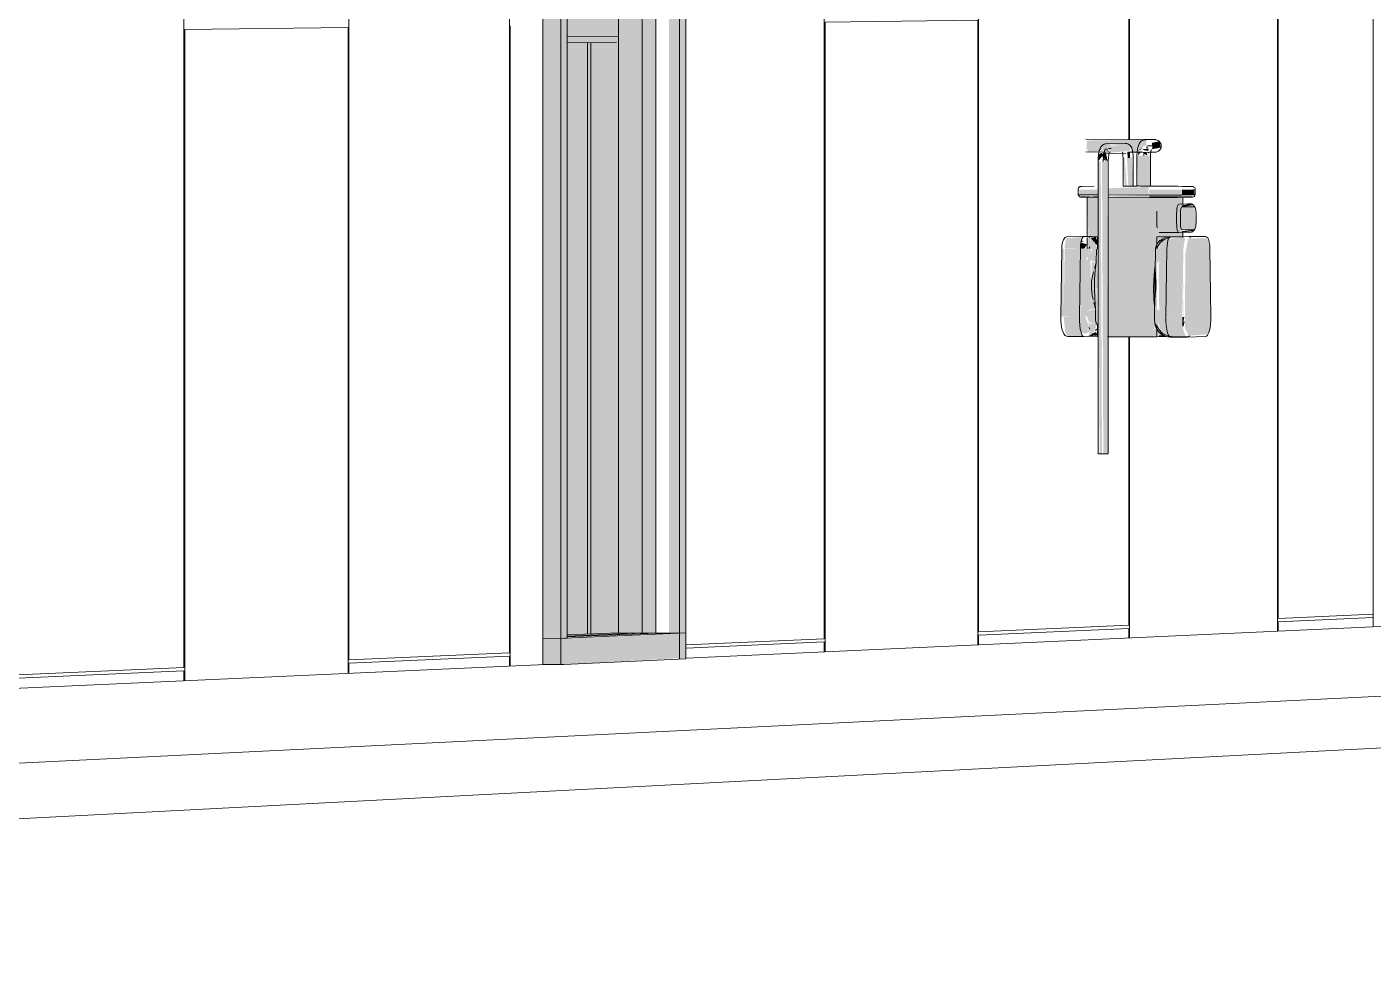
# Model space of a CAD drawing. Header units: inches. Extents: x -2804 to 58974, y -36095 to 66.
# Drawn here: x 58960.1677 to 58960.19397, y 65.97738 to 65.99564 of the extents above; entities that cross this region are included whole.
import ezdxf

# ---------------------------------------------------------------- set-up
doc = ezdxf.new("R2010")
doc.units = ezdxf.units.IN
doc.header["$MEASUREMENT"] = 0
for name, color, linetype, lineweight in [('A-GLAZ-CURT', 52, 'Continuous', 9), ('A-GLAZ-CWMG', 51, 'Continuous', 9), ('A-WALL-PATT', 111, 'Continuous', 13), ('Conc', 7, 'Continuous', 9), ('L-SITE-WALL', 31, 'Continuous', 13), ('P-SANR-FIXT', 6, 'Continuous', 9), ('S-BEAM', 12, 'Continuous', 9)]:
    doc.layers.add(name, color=color, linetype=linetype, lineweight=lineweight)

# ---------------------------------------------------------------- blocks, each defined once
blk = doc.blocks.new('FP_56-Looking North East Copy 1')
at = {"layer": 'A-WALL-PATT', "lineweight": 9}
for p, q in [((31214.25940332055, 66.00790319597216), (31214.25940332055, 66.01956981859777)), ((31214.25941897153, 65.99579768693829), (31214.25941897153, 66.01956898022756)), ((31214.26239931935, 65.99583197011746), (31214.26239931935, 66.01940933318424)), ((31214.26241471472, 66.00783805151278), (31214.26241471472, 66.0194085085078)), ((31214.26534657954, 66.0077746274845), (31214.26534657954, 66.0192514585331)), ((31214.26536172547, 65.9958660469116), (31214.26536172547, 66.01925064721756)), ((31214.26824628082, 65.99589922818201), (31214.26824628082, 66.01909613145098)), ((31214.2682611833, 66.00771157685884), (31214.2682611833, 66.01909533317423)), ((31214.25940332055, 66.00790319597216), (31214.25670545661, 66.00796155793957)), ((31214.25940332055, 66.0078404721946), (31214.25670545661, 66.00789837097177)), ((31214.25940332055, 65.9836918178352), (31214.25940332055, 66.0078404721946)), ((31214.26534657954, 66.0077746274845), (31214.26241471472, 66.00783805151278)), ((31214.26241471472, 65.98382624291024), (31214.26241471472, 66.00777584475473)), ((31214.26534657954, 66.00771292409175), (31214.26241471472, 66.00777584475473)), ((31214.26534657954, 65.99343815928202), (31214.26534657954, 66.00771292409175)), ((31214.27011301757, 66.00767151676263), (31214.2682611833, 66.00771157685884)), ((31214.2682611833, 65.98408722235483), (31214.2682611833, 66.00765037386788)), ((31214.27011301757, 66.00761063170896), (31214.2682611833, 66.00765037386788)), ((31214.26239931935, 65.99583197011746), (31214.25941897153, 65.99579768693829)), ((31214.25941897153, 65.99573496584783), (31214.26239931935, 65.99576976071624)), ((31214.25941897153, 65.98362979538653), (31214.25941897153, 65.99573496584783)), ((31214.26239931935, 65.98376334627854), (31214.26239931935, 65.99576976071624)), ((31214.26824628082, 65.99589922818201), (31214.26536172547, 65.9958660469116)), ((31214.26536172547, 65.99580434611926), (31214.26824628082, 65.9958380226325)), ((31214.26536172547, 65.99343811340638), (31214.26536172547, 65.99580434611926)), ((31214.26824628082, 65.98402535157467), (31214.26824628082, 65.9958380226325)), ((31214.26534657954, 65.9930846681383), (31214.26534657954, 65.99318956729243)), ((31214.26536172547, 65.99308463718546), (31214.26536172547, 65.99319860769968)), ((31214.26534657954, 65.983957117889), (31214.26534657954, 65.98958606230927)), ((31214.26536172547, 65.983896093193), (31214.26536172547, 65.98958600317384)), ((31214.2682611833, 65.98408722235483), (31214.27011301757, 65.98416988604546)), ((31214.26241471472, 65.98382624291024), (31214.26534657954, 65.983957117889)), ((31214.26534657954, 65.98389541449627), (31214.26241471472, 65.9837640361522)), ((31214.26534657954, 65.98371030431808), (31214.26534657954, 65.98389541449627)), ((31214.26536172547, 65.98371099081592), (31214.26536172547, 65.983896093193)), ((31214.26824628082, 65.98384173492613), (31214.26824628082, 65.98402535157467)), ((31214.2682611833, 65.98402601936387), (31214.27011301757, 65.98410900099178)), ((31214.2682611833, 65.98384241039103), (31214.2682611833, 65.98402601936387)), ((31214.25670545662, 65.98357138837878), (31214.25940332055, 65.9836918178352)), ((31214.25670545662, 65.983508201411), (31214.25940332055, 65.98362909405762)), ((31214.25940332055, 65.98344092272497), (31214.25940332055, 65.98362909405762)), ((31214.25941897153, 65.98344163211513), (31214.25941897153, 65.98362979538653)), ((31214.26239931935, 65.98357671807487), (31214.26239931935, 65.98376334627854)), ((31214.26241471472, 65.9835774158781), (31214.26241471472, 65.9837640361522))]:
    blk.add_line(p, q, dxfattribs=at)
blk = doc.blocks.new('FP_57-Looking North East Copy 1')
at = {"layer": 'A-WALL-PATT', "lineweight": 9}
for p, q in [((31214.25478123228, 66.0086869862895), (31214.25478123228, 66.01932277758824)), ((31214.25484717772, 66.00868542738904), (31214.25484717772, 66.01932336060437)), ((31214.25478123228, 65.99633392341812), (31214.25478123228, 66.00758375571735)), ((31214.25484717772, 65.99633458130428), (31214.25484717772, 66.00758398453804)), ((31214.25478123228, 65.9837826523149), (31214.25478123228, 65.9953330851474)), ((31214.25484717772, 65.98378556255665), (31214.25484717772, 65.99533392263639))]:
    blk.add_line(p, q, dxfattribs=at)
blk = doc.blocks.new('FP_67-Looking North East Copy 1')
at = {"layer": 'A-WALL-PATT', "lineweight": 9}
for p, q in [((31214.24690693217, 65.98313399383412), (31214.24690693217, 66.00810865681055)), ((31214.25012695221, 65.98327773172188), (31214.25012695221, 66.00803955205677)), ((31214.25326018975, 65.98341759574015), (31214.25326018975, 66.00797230974032)), ((31214.24692367213, 65.99558908613035), (31214.2501104949, 65.99562629154583)), ((31214.24692367213, 65.98306987470612), (31214.24692367213, 65.99558908613035)), ((31214.2501104949, 65.98321267784502), (31214.2501104949, 65.99562629154583)), ((31214.25327637149, 65.98335454237464), (31214.25327637149, 65.99566325241949)), ((31214.25012695221, 65.98327773172188), (31214.25326018975, 65.98341759574015)), ((31214.25012695221, 65.98321341530543), (31214.25326018975, 65.98335381726223)), ((31214.25326018975, 65.98316248182847), (31214.25326018975, 65.98335381726223)), ((31214.25327637149, 65.98316321527551), (31214.25327637149, 65.98335454237464)), ((31214.24366513764, 65.98298928395997), (31214.24690693217, 65.98313399383412)), ((31214.2501104949, 65.98301972011913), (31214.2501104949, 65.98321267784502)), ((31214.25012695221, 65.98302046605609), (31214.25012695221, 65.98321341530543)), ((31214.24690693217, 65.98306912457961), (31214.24366513764, 65.98292385812903)), ((31214.24690693217, 65.98287451681618), (31214.24690693217, 65.98306912457961)), ((31214.24692367213, 65.98287527556484), (31214.24692367213, 65.98306987470612))]:
    blk.add_line(p, q, dxfattribs=at)

msp = doc.modelspace()

# ---------------------------------------------------------------- hatches: boundary and pattern name
at = {"layer": 'A-GLAZ-CURT', "transparency": 33554458}
h = msp.add_hatch(color=256, dxfattribs=at)
h.paths.add_polyline_path([(58960.17824616568, 65.9837283187888), (58960.17997135516, 65.9838106318214), (58960.17917140981, 65.9838062697835), (58960.17824891827, 65.9837658323731)], flags=0)
h.paths.add_polyline_path([(58960.17924452181, 65.9954607263171), (58960.17935452632, 65.99546208738694), (58960.17935452632, 65.99629973429505), (58960.17924452181, 65.9962986244632)], flags=0)
h.paths.add_polyline_path([(58960.17937211756, 66.0075866869651), (58960.17878991712, 66.00761615201681), (58960.17917140976, 66.00759081103897)], flags=0)
for points in [[(58960.1782531987, 65.98376568402503), (58960.1799714153, 65.98381507698389), (58960.1799714153, 66.00758876730454), (58960.1782531987, 66.00758669777919), (58960.1782531987, 65.99634898503132), (58960.17934843658, 65.99632344819922), (58960.17935506698, 65.99629973003418), (58960.17935506698, 65.99546208216154), (58960.17920314355, 65.99534026616952), (58960.1782531987, 65.99532820213166), (58960.1782531987, 65.98380622438302)], [(58960.17824961751, 65.99532823784816), (58960.17920314355, 65.99534026616952), (58960.17935506698, 65.99546208216157), (58960.17924464653, 65.99546072511072), (58960.17924464653, 65.99629862347948), (58960.17934201613, 65.99632961014517), (58960.17930557804, 65.99634722674931), (58960.1782490921, 65.99631865193153), (58960.17824904307, 65.99544848929207)]]:
    msp.add_hatch(color=256, dxfattribs=at).paths.add_polyline_path(points, flags=0)
at = {"layer": 'A-GLAZ-CWMG', "lineweight": 5}
for points in [[(58960.17811554606, 65.98369868615251), (58960.17811554606, 66.00789594889484), (58960.17776685765, 66.0078946888912), (58960.17777916272, 65.98370119565168), (58960.17805415801, 65.98369914412207)], [(58960.17811554606, 65.98369868615254), (58960.17824440735, 65.98372837986797), (58960.17824440735, 66.00789320251052), (58960.17811554606, 66.00789161953466), (58960.17811554606, 65.98370784522376)], [(58960.1804333491, 65.98329444149374), (58960.18056060336, 65.98331868719391), (58960.18056060336, 66.00784383807371), (58960.1804333491, 66.00784227490216), (58960.1804333491, 65.9833020451057)], [(58960.1804333491, 65.98380722482595), (58960.1804333491, 66.00759036336281), (58960.18022919938, 66.00758667165175), (58960.18022919938, 65.98380873608751)], [(58960.17811554606, 65.98318927009481), (58960.17817998794, 65.98319219417377), (58960.17817998794, 65.98370152162303), (58960.17811554606, 65.98369868615254), (58960.17811554606, 65.98323535783994)], [(58960.17817998791, 65.9831921941737), (58960.18043334913, 65.98331291936033), (58960.18043334913, 65.98380067053944), (58960.17817998791, 65.98369867891186), (58960.17817998791, 65.98323535039349)]]:
    msp.add_hatch(color=256, dxfattribs=at).paths.add_polyline_path(points, flags=0)
at = {"layer": 'A-GLAZ-CWMG'}
msp.add_hatch(color=256, dxfattribs=at).paths.add_polyline_path([(58960.17811554606, 65.98318927009478), (58960.17811554606, 65.98369868615251), (58960.17776685765, 65.98369867950989), (58960.17776685765, 65.9831919526832)], flags=0)
at = {"layer": 'P-SANR-FIXT', "lineweight": 5}
h = msp.add_hatch(color=256, dxfattribs=at)
h.paths.add_polyline_path([(58960.18955157479, 65.99319404522879), (58960.18954859447, 65.9932247710532), (58960.18955146072, 65.99319410103882)], flags=0)
h.paths.add_polyline_path([(58960.18946874046, 65.9931943018913), (58960.18944332699, 65.99322980265057), (58960.18943471229, 65.99325751406253), (58960.18948124447, 65.9932800860249), (58960.18948123935, 65.99330981668585), (58960.18954771235, 65.99332298939073), (58960.18954363698, 65.99344155819426), (58960.18838880115, 65.99342041819588), (58960.18837780013, 65.99328099776237), (58960.18840694107, 65.99319759188037), (58960.18885444687, 65.99322352885419), (58960.18885587127, 65.99329880571646), (58960.18883577024, 65.99334395565654), (58960.18922535724, 65.99332298696106), (58960.18925969815, 65.99322980123635), (58960.18923062962, 65.9932056767246), (58960.18926106799, 65.99319494536516), (58960.18946816873, 65.99319430366286)], flags=0)
h.paths.add_polyline_path([(58960.18881584067, 65.99320319071565), (58960.18875889773, 65.99327505122665), (58960.18881103591, 65.99324199632665), (58960.1888156366, 65.99320482656417)], flags=0)
h.paths.add_polyline_path([(58960.18862519039, 65.99320410535202), (58960.18868436036, 65.99327979493022), (58960.18868323155, 65.99325085131218), (58960.18862867315, 65.9932069128101)], flags=0)
for points in [[(58960.18881192906, 65.99318242765801), (58960.18922258639, 65.9932163654418), (58960.18923911288, 65.99328696038735), (58960.18920232139, 65.99334361232947), (58960.18917514523, 65.9933503496501), (58960.18884194479, 65.99331655364858), (58960.1888596787, 65.99325538922302), (58960.18882782167, 65.99319401126982)], [(58960.18965163319, 65.99325129666198), (58960.18982490627, 65.99328513631649), (58960.18980633151, 65.99338489089824), (58960.18979116835, 65.99340377857476), (58960.18965163319, 65.99337512608103), (58960.18966460636, 65.99328112227853), (58960.18965339763, 65.99325535316645)], [(58960.18916679661, 65.99252702655767), (58960.18912112089, 65.99308502057121), (58960.18909380189, 65.99308480708953), (58960.18912112089, 65.99252725595554), (58960.18914234763, 65.99252712856622)], [(58960.18925388157, 65.99252695688386), (58960.18928702611, 65.99253080577192), (58960.18926261958, 65.99308471977723), (58960.18916679661, 65.99308480829556), (58960.18919280147, 65.99252695688388), (58960.18924240349, 65.99252695694814)], [(58960.18919271115, 65.9931896431209), (58960.18925558508, 65.99324595540347), (58960.18922843655, 65.9932235623561), (58960.18919868801, 65.99319399316535)], [(58960.18946324358, 65.99253319005095), (58960.18946324358, 65.99312636575446), (58960.18936598762, 65.99312636415917), (58960.18938031536, 65.99253368720082), (58960.18943066657, 65.99253332583744)], [(58960.18953224978, 65.99253305392479), (58960.18962348895, 65.99253338018535), (58960.18961120413, 65.99312640414553), (58960.18946324358, 65.9931262801648), (58960.18946324358, 65.99253319005095), (58960.18949789192, 65.99253309730538)], [(58960.18867925756, 65.98730386564051), (58960.1886547821, 65.99301346403962), (58960.18860197091, 65.99301336697476), (58960.18863353488, 65.98730425590236), (58960.1886547821, 65.98730403918204)], [(58960.18873111426, 65.98730369166655), (58960.18880231542, 65.98730433678688), (58960.18877520722, 65.99301327898617), (58960.18867925757, 65.99301330315035), (58960.18870529317, 65.98730374710837)], [(58960.1886034702, 65.99235978320488), (58960.18859257222, 65.99246343512189), (58960.18823580224, 65.99246452930281), (58960.18823580224, 65.99236255108667), (58960.18859257222, 65.99235982970683)], [(58960.18959969842, 65.99245995300596), (58960.18958942739, 65.9925159611654), (58960.18880377349, 65.99248882810919), (58960.18880376723, 65.9924626851651), (58960.18959598677, 65.99245996574672)], [(58960.18959969842, 65.99235629972213), (58960.18957332666, 65.99246004353114), (58960.18880376727, 65.99246268516504), (58960.18880376727, 65.99235906942118), (58960.18959598678, 65.99235631263795)], [(58960.18959602207, 65.99231287108113), (58960.18960094635, 65.99234154708664), (58960.18958728507, 65.99235634291841), (58960.18880378337, 65.99232862752201), (58960.18880380309, 65.9923153287697), (58960.18957121528, 65.99231290319943)], [(58960.18987610393, 65.99235574156968), (58960.1902414424, 65.9923570792201), (58960.19023085569, 65.99246059264632), (58960.18959969842, 65.99245957695605), (58960.18960017854, 65.9923562984065), (58960.18981821499, 65.99235581639215)], [(58960.1902414424, 65.9923570792201), (58960.19048407685, 65.99236225408191), (58960.19048304133, 65.99246580483519), (58960.1902414424, 65.99246072195626)], [(58960.19024040549, 65.99212388401334), (58960.19045589824, 65.99216032196225), (58960.19042336872, 65.99218631044025), (58960.19023599375, 65.99215550826003), (58960.19024023601, 65.99212407824763)], [(58960.19024040549, 65.99167973982841), (58960.19048304133, 65.99168537331889), (58960.19051458883, 65.99181508175245), (58960.19048304133, 65.9921292167822), (58960.19024040549, 65.99212388401334)], [(58960.18825837832, 65.99131008174822), (58960.18829339858, 65.99151810062466), (58960.18826790384, 65.99153568531828), (58960.18798322407, 65.99151354304148), (58960.18795451825, 65.99137115209882), (58960.18795170114, 65.99131129574033), (58960.18823775552, 65.99131016338436)], [(58960.18856312017, 65.99138671815648), (58960.18859302114, 65.99139431708589), (58960.1885638903, 65.99154351514771), (58960.18845417126, 65.99151962054087), (58960.18853717212, 65.99142878321392), (58960.18855843146, 65.99139431910184)], [(58960.19026744276, 65.99130212879797), (58960.19029955388, 65.99150583330314), (58960.1902848109, 65.99152790863329), (58960.18997807858, 65.99150583026444), (58960.18994950304, 65.99136325496535), (58960.18996519251, 65.99130332526597), (58960.19026317653, 65.99130214568606)], [(58960.19023940935, 65.99162441964678), (58960.19045589824, 65.99165446806161), (58960.19048304133, 65.99168537331889), (58960.1902391348, 65.99164881214871), (58960.19023934942, 65.99162974381083)], [(58960.19036833342, 65.98961096011718), (58960.19072989521, 65.98963589655068), (58960.19077418256, 65.98970335411381), (58960.1908037715, 65.9899877631525), (58960.19078322538, 65.99131193947727), (58960.19072989521, 65.99151544834818), (58960.19035864253, 65.99150664642076), (58960.19030363001, 65.99120012636794), (58960.19030087398, 65.9897479825643), (58960.19036329646, 65.98962119108155)], [(58960.18787821132, 65.9899839674699), (58960.18793098407, 65.98998558951514), (58960.18793106682, 65.99131117503617), (58960.18789884019, 65.99130038293016), (58960.18787822283, 65.98998470321959)], [(58960.18823767605, 65.9899841902137), (58960.18825837832, 65.99131008174822), (58960.18795153064, 65.99130038402613), (58960.18793098409, 65.98998558951516)], [(58960.19024683707, 65.9899750232899), (58960.19026744279, 65.99130212879791), (58960.18994670152, 65.9913033984632), (58960.18992608039, 65.98997648676254)], [(58960.19028169404, 65.9899736660633), (58960.19026315991, 65.99102629186288), (58960.19027691613, 65.98997407775205)], [(58960.18830782591, 65.98960092292064), (58960.18827002503, 65.98967726318989), (58960.18823881269, 65.98989773764147), (58960.18823767605, 65.9899841902137), (58960.18793100261, 65.9899841867351), (58960.18796390123, 65.98967725956794), (58960.18800118389, 65.98960237548498), (58960.18828788614, 65.98960101737548)], [(58960.1882878093, 65.98963005329774), (58960.18843201644, 65.98968156518053), (58960.18842805051, 65.98972376235861), (58960.18839296774, 65.98974994605047), (58960.18843505831, 65.98978975928496), (58960.18839413094, 65.98985775148789), (58960.18839028757, 65.9898885216762), (58960.1883532723, 65.98998110443178), (58960.18823769907, 65.98998243822452), (58960.18827002503, 65.98967726318989), (58960.18832881798, 65.98965611743247), (58960.18829009418, 65.98963150551401)], [(58960.19031665967, 65.98959140706776), (58960.19026744278, 65.98971794960056), (58960.19024796842, 65.98988849162166), (58960.19024316856, 65.98997504002784), (58960.18994448361, 65.98997145583388), (58960.18993238613, 65.98987714768784), (58960.18992815075, 65.98987700960137), (58960.18997705591, 65.98962055973094), (58960.19002277785, 65.98959279918712), (58960.19028482535, 65.98959155786713)], [(58960.19025479486, 65.98981506263053), (58960.19028621865, 65.98997320033752), (58960.1902554877, 65.98997491071336), (58960.19024835555, 65.98997489920878), (58960.19025031597, 65.98987698131403)], [(58960.18856314389, 65.98974767392981), (58960.18859298436, 65.98975544331135), (58960.18856314379, 65.98974775468898)]]:
    msp.add_hatch(color=256, dxfattribs=at).paths.add_polyline_path(points, flags=0)
h = msp.add_hatch(color=256, dxfattribs=at)
h.paths.add_polyline_path([(58960.18860197091, 65.99301399765825), (58960.18868619728, 65.9931188572353), (58960.18867930666, 65.99318238179441), (58960.18861701402, 65.99315515816319), (58960.18860622023, 65.99308181537552)], flags=0)
h.paths.add_polyline_path([(58960.18862130256, 65.99320416053503), (58960.18867940862, 65.99327989943006), (58960.18864281645, 65.99325538988808), (58960.18862249059, 65.99320698958499)], flags=0)
h = msp.add_hatch(color=256, dxfattribs=at)
h.paths.add_polyline_path([(58960.18868619728, 65.9931188572353), (58960.18879046782, 65.99301350252263), (58960.18875500784, 65.99318505373135), (58960.18869049894, 65.99318424591421)], flags=0)
h.paths.add_polyline_path([(58960.18877512506, 65.99301336865656), (58960.18868619728, 65.9931188572353), (58960.18870531103, 65.9930532216741), (58960.1887549723, 65.99302487277123)], flags=0)
h.paths.add_polyline_path([(58960.18881194999, 65.9932032459246), (58960.18877532329, 65.99327351239137), (58960.1887601065, 65.99324282078237), (58960.18880935531, 65.99320522659093)], flags=0)
h = msp.add_hatch(color=256, dxfattribs=at)
h.paths.add_polyline_path([(58960.18938031536, 65.99312682340994), (58960.18943068665, 65.99318870590704), (58960.18938911128, 65.99319227977759), (58960.18938034029, 65.99312700885054)], flags=0)
h.paths.add_polyline_path([(58960.18937256906, 65.99322066134907), (58960.18947220265, 65.99326284527217), (58960.18944264714, 65.99326284484793), (58960.18938777575, 65.99322981501497)], flags=0)
h = msp.add_hatch(color=256, dxfattribs=at)
h.paths.add_polyline_path([(58960.18959039561, 65.9932199889974), (58960.18958318243, 65.99326125390486), (58960.189471711, 65.99325535544197), (58960.18950134583, 65.99322998353803), (58960.18956905631, 65.99322238402388)], flags=0)
h.paths.add_polyline_path([(58960.1895552296, 65.99319176488775), (58960.18961121709, 65.99316119375777), (58960.1895671025, 65.99320129403854), (58960.18955547649, 65.99319196304099)], flags=0)
h.paths.add_polyline_path([(58960.18956388367, 65.99312630464931), (58960.18956173718, 65.99314301365729), (58960.18954191485, 65.99319830133022), (58960.1894680115, 65.99319899865263), (58960.18949790906, 65.99316671888863), (58960.18956349701, 65.99312654150725)], flags=0)
h.paths.add_polyline_path([(58960.18959715184, 65.99325869406448), (58960.18954681906, 65.99331253173571), (58960.1895453688, 65.99328136767159), (58960.18959130556, 65.9932612539022)], flags=0)
h = msp.add_hatch(color=256, dxfattribs=at)
h.paths.add_polyline_path([(58960.18911268061, 65.9895865065971), (58960.18911268061, 65.99231385010738), (58960.18880393531, 65.99231532664896), (58960.1888039329, 65.98958848637687), (58960.18891580193, 65.98958761982011)], flags=0)
h.paths.add_polyline_path([(58960.18841368641, 65.9895938968266), (58960.18852172729, 65.98968164646762), (58960.1885829899, 65.98983336724841), (58960.18856074918, 65.9898451084263), (58960.18839487376, 65.98985773574549), (58960.1884288547, 65.9898325496185), (58960.18841368642, 65.98976602056123), (58960.18841560153, 65.98972747216833), (58960.18844143902, 65.98969470095778), (58960.18841368641, 65.98960876035294)], flags=0)
h.paths.add_polyline_path([(58960.18860374532, 65.99007458198274), (58960.18859286376, 65.99231688967961), (58960.18839238228, 65.99231604144926), (58960.18841368641, 65.9915458989378), (58960.18859285318, 65.99154316539082), (58960.18859285318, 65.99007463110486)], flags=0)
h.paths.add_polyline_path([(58960.18847871661, 65.99011364417447), (58960.18855277957, 65.99015078460403), (58960.18853570484, 65.99071577088954), (58960.18852906085, 65.99105625975793), (58960.18852511312, 65.99104483347406), (58960.18852167398, 65.99105842321245), (58960.18847872904, 65.99104483178682), (58960.18847871688, 65.99013681914695)], flags=0)
h.paths.add_polyline_path([(58960.18852906085, 65.99053871072074), (58960.18852167398, 65.99053871047795), (58960.18852292959, 65.99053874778213)], flags=0)
h.paths.add_polyline_path([(58960.18847873159, 65.9912364846361), (58960.18852167398, 65.99125522696498), (58960.18854803055, 65.99126672673364), (58960.18858989119, 65.99130941535054), (58960.18852167396, 65.99145391795595), (58960.18844135883, 65.99152396785252), (58960.18839225594, 65.9915180907064), (58960.18841368642, 65.99130559600502), (58960.18847873245, 65.99130038111599)], flags=0)
h = msp.add_hatch(color=256, dxfattribs=at)
h.paths.add_polyline_path([(58960.18959620807, 65.98958522337517), (58960.18975123129, 65.98961095168677), (58960.18975123129, 65.98970414071673), (58960.1896709397, 65.98972633200735), (58960.18975123129, 65.98981744657573), (58960.18975123129, 65.99153881756973), (58960.19025710384, 65.99154307446797), (58960.19023538394, 65.9923152212726), (58960.18911268061, 65.99231385010738), (58960.18911268061, 65.9895865065971), (58960.18954659248, 65.9895852233493)], flags=0)
h.paths.add_polyline_path([(58960.18999016022, 65.9896019158497), (58960.18995875126, 65.98966931473147), (58960.18990404188, 65.98987726982425), (58960.18978755367, 65.98987699908047), (58960.1898123686, 65.98970382380419), (58960.18993373964, 65.9896188300916), (58960.18997641509, 65.98960603647531)], flags=0)
h.paths.add_polyline_path([(58960.18992794953, 65.99006216373719), (58960.18992662238, 65.9910955104082), (58960.18982372501, 65.99109543721524), (58960.18982269264, 65.9910556959003), (58960.18978242483, 65.99102212408299), (58960.18979706658, 65.99006918653926), (58960.18992673713, 65.99006859865983)], flags=0)
h.paths.add_polyline_path([(58960.18994563349, 65.9912034002429), (58960.18997896563, 65.99150663783492), (58960.18996103144, 65.99151602224815), (58960.18983282507, 65.99144575612088), (58960.18983175574, 65.99140459115587), (58960.18979475025, 65.99130173299501), (58960.18994260872, 65.99120537134176)], flags=0)
h = msp.add_hatch(color=256, dxfattribs=at)
h.paths.add_polyline_path([(58960.18975123129, 65.9895851804124), (58960.189927167, 65.98962143412801), (58960.18985334138, 65.98963315603777), (58960.18975123129, 65.98961095168677), (58960.18975123129, 65.98958671121856)], flags=0)
h.paths.add_polyline_path([(58960.18980214569, 65.99140911151557), (58960.18990451901, 65.99149235966948), (58960.18996167748, 65.99153922261664), (58960.18975123129, 65.99150663895732), (58960.18978089948, 65.9914091248923), (58960.1897883374, 65.99140912020941)], flags=0)
h = msp.add_hatch(color=256, dxfattribs=at)
h.paths.add_polyline_path([(58960.18837289292, 65.98998043371013), (58960.18838288698, 65.9900843227594), (58960.18847833457, 65.9901405730528), (58960.18845265228, 65.99107853444653), (58960.18837303792, 65.99110181361702), (58960.18841100662, 65.99120714523904), (58960.18847839748, 65.99123649075325), (58960.18845266321, 65.99130372553569), (58960.18825822696, 65.991300387045), (58960.18825830531, 65.98998371828563), (58960.18835487001, 65.98998104981368)], flags=0)
h.paths.add_polyline_path([(58960.18852149944, 65.99125525439787), (58960.18852821182, 65.99125817651401), (58960.18852149674, 65.99129960155216)], flags=0)
h = msp.add_hatch(color=256, dxfattribs=at)
h.paths.add_polyline_path([(58960.1883349422, 65.99130834983725), (58960.18838706449, 65.99139451385574), (58960.18826776442, 65.99142749807935), (58960.18826124012, 65.99131001701302), (58960.18831431708, 65.99130881638764)], flags=0)
h.paths.add_polyline_path([(58960.18826776442, 65.99142749807935), (58960.18831437513, 65.9914570248461), (58960.18827751146, 65.99147557179882), (58960.18826800781, 65.99142869859797)], flags=0)
h = msp.add_hatch(color=256, dxfattribs=at)
h.paths.add_polyline_path([(58960.18859261639, 65.99053845226359), (58960.18857340181, 65.9912777542627), (58960.18839024709, 65.99119217706824), (58960.18840459164, 65.99109542515697), (58960.18840786033, 65.9910916856572), (58960.18856795189, 65.99104483702082), (58960.18853124522, 65.99053871673517), (58960.18857808686, 65.99053851487683)], flags=0)
h.paths.add_polyline_path([(58960.18975111656, 65.99103243445528), (58960.18982254669, 65.9910556986201), (58960.18982362212, 65.99109593080551), (58960.1899437433, 65.99109544393076), (58960.18992651792, 65.99121579067254), (58960.18978616777, 65.99130739778424), (58960.1898341371, 65.99140909137337), (58960.18975155109, 65.99140913784736), (58960.18975115926, 65.99108833092545)], flags=0)
h = msp.add_hatch(color=256, dxfattribs=at)
h.paths.add_polyline_path([(58960.18986167398, 65.98963315543931), (58960.18976873576, 65.98981794328024), (58960.18978777612, 65.9898333798795), (58960.1897875305, 65.98987780851198), (58960.18996267217, 65.98987700149931), (58960.18990379071, 65.99006870677007), (58960.18979706646, 65.99007572411526), (58960.18978803352, 65.99012019714546), (58960.18975107081, 65.99012049277295), (58960.1897502113, 65.9898162071189), (58960.18967121728, 65.98970483446458), (58960.18975147858, 65.98970007874739), (58960.1897690946, 65.98963368624113), (58960.18985370129, 65.9896332011506)], flags=0)
h.paths.add_polyline_path([(58960.18859292085, 65.98983768011131), (58960.18857305527, 65.99053853655985), (58960.18853124522, 65.99053871673517), (58960.18853133536, 65.99012991978928), (58960.18835509529, 65.99007570785147), (58960.18842284038, 65.98987698370446), (58960.18858953091, 65.9898384634856)], flags=0)
h = msp.add_hatch(color=256, dxfattribs=at)
h.paths.add_polyline_path([(58960.18841368642, 65.98959389682659), (58960.1885935614, 65.98962202667568), (58960.18856333043, 65.9896827545484), (58960.18849644079, 65.9896550144643), (58960.18842383385, 65.98959931956665)], flags=0)
h.paths.add_polyline_path([(58960.18853704147, 65.98970609727328), (58960.18859308194, 65.98971926197116), (58960.18856312048, 65.98974766564793), (58960.18853929712, 65.98970969264109)], flags=0)

# ---------------------------------------------------------------- linework, layer by layer
at = {"layer": 'A-GLAZ-CURT'}
for p, q in [((58960.17970668993, 66.00759091314141), (58960.17970668993, 65.98380605196499)), ((58960.17997087378, 65.98380409549675), (58960.17997087378, 66.00759183023594)), ((58960.17824616565, 65.9837283187888), (58960.17997087378, 65.98380409549675)), ((58960.17970668993, 65.98380605196499), (58960.17824716807, 65.98374198013482)), ((58960.17970668993, 65.98380605196499), (58960.17997087378, 65.98380409549675))]:
    msp.add_line(p, q, dxfattribs=at)
at = {"layer": 'A-GLAZ-CWMG'}
for p, q in [((58960.1804333491, 66.00784655020743), (58960.1804333491, 65.98329444149381)), ((58960.18056060334, 65.98330021571424), (58960.18056060334, 66.00784383807364)), ((58960.17811554608, 66.00764124086604), (58960.17811554608, 65.9836986861526)), ((58960.17811554608, 66.0076258250969), (58960.17811554608, 65.9836986861526)), ((58960.17824440736, 65.98370435610732), (58960.17824440736, 66.00763858307477)), ((58960.17824440735, 65.98370435610725), (58960.17824440735, 66.00762317266756)), ((58960.1792445218, 66.00760689068053), (58960.1792445218, 65.98380947464726)), ((58960.1792445218, 66.0075893087591), (58960.1792445218, 65.98380947464734)), ((58960.1804333491, 66.00759343568463), (58960.1804333491, 65.98380067053948)), ((58960.18056060334, 65.9838062697835), (58960.18056060334, 66.007590811039)), ((58960.17811554608, 65.9836986861526), (58960.1777668577, 65.98370128745047)), ((58960.17811554608, 65.9836986861526), (58960.1777668577, 65.98370128745047)), ((58960.17811554608, 65.9836986861526), (58960.17776685768, 65.98370128745044)), ((58960.17824440735, 65.98370435610725), (58960.17811554608, 65.9836986861526)), ((58960.17824440736, 65.98370435610732), (58960.17811554608, 65.9836986861526)), ((58960.17817998792, 65.98370152162306), (58960.17811554608, 65.9836986861526)), ((58960.17811554608, 65.98318927009484), (58960.17811554608, 65.9836986861526)), ((58960.18056060334, 65.9838062697835), (58960.17817998792, 65.98370152162306)), ((58960.17924452181, 65.98380947464737), (58960.1782489183, 65.98376583237317)), ((58960.17997087379, 65.98380409549674), (58960.1792445218, 65.98380947464734)), ((58960.1804333491, 65.98380067053948), (58960.17997087379, 65.98380409549674)), ((58960.18056060334, 65.9838062697835), (58960.1804333491, 65.98380067053948)), ((58960.18056060334, 65.9838062697835), (58960.18056060334, 65.98330021571421)), ((58960.1777668577, 65.98319195268326), (58960.17811554608, 65.98318927009484)), ((58960.17811554608, 65.98318927009484), (58960.17817998792, 65.98319219417375)), ((58960.17817998792, 65.98319219417375), (58960.18056060334, 65.98330021571421)), ((58960.18056060334, 65.98330021571424), (58960.1804333491, 65.98329444149381))]:
    msp.add_line(p, q, dxfattribs=at)
at = {"layer": 'Conc'}
for p, q in [((58960.27090444502, 65.9855563823131), (58960.11367587128, 65.97737842963046)), ((58960.14375025635, 65.98009123797512), (58960.25045024694, 65.98533833296224))]:
    msp.add_line(p, q, dxfattribs=at)
at = {"layer": 'L-SITE-WALL'}
for p, q in [((58960.17776685769, 65.98319195268327), (58960.17776685769, 66.01970497085246)), ((58960.19396948174, 65.98392634583071), (58960.19396948174, 66.01899613674551))]:
    msp.add_line(p, q, dxfattribs=at)
at = {"layer": 'L-SITE-WALL', "color": 250}
for p, q in [((58960.21927626804, 65.98507104492772), (58960.18056173276, 65.98331601088374)), ((58960.17781666351, 65.98319156950858), (58960.1155648571, 65.98036952763823))]:
    msp.add_line(p, q, dxfattribs=at)
at = {"layer": 'P-SANR-FIXT'}
for p, q in [((58960.1883640645, 65.99344508364456), (58960.1895778641, 65.99344145944633)), ((58960.1887603213, 65.99335623776877), (58960.18914114869, 65.99336326910536)), ((58960.18953555401, 65.99343736407586), (58960.18969576156, 65.99344029222796)), ((58960.18883571817, 65.99319626333794), (58960.18836374069, 65.99319772576176)), ((58960.18914562648, 65.99317736563208), (58960.18876480307, 65.99317013732386)), ((58960.18880485496, 65.99326395924118), (58960.1888610902, 65.99326501208175)), ((58960.18908938051, 65.99252771836358), (58960.18908938051, 65.99308544846512)), ((58960.18946857429, 65.99319430243092), (58960.18919482858, 65.99319515063299)), ((58960.18928958061, 65.99308505020164), (58960.1892895806, 65.99252728797595)), ((58960.18936009902, 65.99253411065723), (58960.18936009902, 65.99312721322627)), ((58960.18970169246, 65.99319280351419), (58960.1895414871, 65.99318976487871)), ((58960.18966953419, 65.9933159812473), (58960.18956096006, 65.99331395935315)), ((58960.18962682993, 65.99312668556978), (58960.18962682995, 65.99253353746542)), ((58960.18860178142, 65.98730504225705), (58960.18860178144, 65.99301401602771)), ((58960.18880222501, 65.9930136134561), (58960.18880222501, 65.98730431070221)), ((58960.18962692257, 65.9925335586938), (58960.18962698856, 65.99253353513593)), ((58960.18821275493, 65.99236345443738), (58960.1882127549, 65.99246701069882)), ((58960.188227209, 65.9923640856328), (58960.1882130772, 65.99236344929214)), ((58960.18826874992, 65.99231914206611), (58960.18837131589, 65.99232132839649)), ((58960.18828558401, 65.9925250474804), (58960.18852932553, 65.99253010410834)), ((58960.18839150156, 65.99153427682677), (58960.18839150155, 65.99232047037722)), ((58960.18860439231, 65.99232326369327), (58960.18852834265, 65.99232284050814)), ((58960.18960942712, 65.99231166418005), (58960.18880010275, 65.99231449691835)), ((58960.18880013726, 65.99235908205297), (58960.18959969842, 65.99235629972215)), ((58960.18908952246, 65.99252771604667), (58960.18909215757, 65.9925278326432)), ((58960.18928839106, 65.99253013561254), (58960.18936616347, 65.9925298710958)), ((58960.18960779742, 65.99232328932017), (58960.19007585402, 65.99232165353841)), ((58960.18962362189, 65.99252899543737), (58960.19007142101, 65.99252747239858)), ((58960.19044248485, 65.99231759052574), (58960.1901998268, 65.99231238550117)), ((58960.19024144239, 65.99235707922007), (58960.19048407687, 65.99236225408198)), ((58960.19025940062, 65.9923163415808), (58960.19025940062, 65.99216892019422)), ((58960.19048407687, 65.99236225408198), (58960.19049802062, 65.99236288227995)), ((58960.19049769788, 65.99246645485115), (58960.19049769785, 65.99236289094839)), ((58960.19049802157, 65.99236288580548), (58960.19049773546, 65.99236298481782)), ((58960.18974810553, 65.99199542015734), (58960.18974965878, 65.99204358990201)), ((58960.19018069904, 65.99218101649846), (58960.19042336872, 65.99218631044026)), ((58960.19048304133, 65.99212921678225), (58960.19024040547, 65.99212388401337)), ((58960.1903566547, 65.99218655383164), (58960.19042344802, 65.99218631632297)), ((58960.19042336872, 65.99218631044026), (58960.1904236515, 65.99218631301494)), ((58960.18974810553, 65.99180943961613), (58960.18974810553, 65.99199542015734)), ((58960.19013516184, 65.99180799646486), (58960.19013516184, 65.99199400977525)), ((58960.19020880968, 65.99199410347997), (58960.19020880968, 65.99180809234673)), ((58960.19051458879, 65.99181508175243), (58960.19051458879, 65.99200093417939)), ((58960.1880100699, 65.99154485273226), (58960.18838335717, 65.99155360570212)), ((58960.18831925138, 65.99154368238516), (58960.18841368642, 65.9915458989378)), ((58960.1883860995, 65.99155362428701), (58960.18838366443, 65.99155360027886)), ((58960.18839150156, 65.99130642327566), (58960.18839150156, 65.99151809796729)), ((58960.18844143901, 65.9915295594781), (58960.18841368642, 65.99154589893782)), ((58960.18859285318, 65.99154316539087), (58960.18859285318, 65.99130086038461)), ((58960.1897512313, 65.99130655140648), (58960.1897512313, 65.99153881756979)), ((58960.19018019177, 65.99162304804862), (58960.1897931765, 65.99162452359464)), ((58960.18999972526, 65.99153711479913), (58960.19037128863, 65.99154588370511)), ((58960.19012929523, 65.99154005814015), (58960.19000733596, 65.99153717985838)), ((58960.19011700335, 65.99153988256533), (58960.19025417692, 65.99154311986476)), ((58960.19018069904, 65.99162304745803), (58960.19018039543, 65.9916230444969)), ((58960.19042336872, 65.99162871917984), (58960.19018069904, 65.99162304745803)), ((58960.19037889334, 65.9915459487423), (58960.19024033227, 65.9915426786528)), ((58960.19024040547, 65.99167973982846), (58960.19048304133, 65.99168537331896)), ((58960.19025940062, 65.9916471871231), (58960.19025940062, 65.99152799921971)), ((58960.19037906639, 65.99154595689112), (58960.19069948362, 65.99154472412798)), ((58960.1878750047, 65.98998297213784), (58960.18789572352, 65.99130858984167)), ((58960.18823767605, 65.98998419021368), (58960.18825837833, 65.99131008174827)), ((58960.18842444464, 65.99131030259912), (58960.18843877997, 65.9913473149609)), ((58960.18855413054, 65.99147453204255), (58960.18859304721, 65.99147438092537)), ((58960.18857185706, 65.99129516411493), (58960.1885679519, 65.99104483702077)), ((58960.18857192119, 65.99129652908516), (58960.18857185706, 65.99129516411493)), ((58960.18857321658, 65.99130038588441), (58960.18857287795, 65.99130020378449)), ((58960.18970172404, 65.98996590271038), (58960.18972235254, 65.99129245843908)), ((58960.1897974107, 65.99146970426318), (58960.18986745987, 65.99146943225523)), ((58960.18994670153, 65.99130339846324), (58960.1899260804, 65.98997648676257)), ((58960.19078396208, 65.9913124013368), (58960.19080450805, 65.98998823164052)), ((58960.18853103247, 65.99092820085318), (58960.1885679519, 65.99104483702077)), ((58960.18970532581, 65.99019752368076), (58960.18971746162, 65.99097793935606)), ((58960.18971946595, 65.99102212612688), (58960.18971846519, 65.99090833192807)), ((58960.18855378667, 65.99013682587645), (58960.18851925199, 65.99026531947806)), ((58960.18970875856, 65.99027383814418), (58960.18970591652, 65.99015080153914)), ((58960.18855350657, 65.9901188701148), (58960.18855117381, 65.9899693373466)), ((58960.19025940063, 65.98997491446612), (58960.19025940062, 65.98980550038608)), ((58960.18843877995, 65.98973790492384), (58960.18842613873, 65.98976955705699)), ((58960.18859285318, 65.98983283712607), (58960.18859285318, 65.98959053211979)), ((58960.1897512313, 65.98958518041246), (58960.1897512313, 65.98981744657578)), ((58960.19026021226, 65.98979928122876), (58960.19028454563, 65.98988608688853)), ((58960.18832794315, 65.9895914469038), (58960.18802131584, 65.98959290070849)), ((58960.18859383246, 65.98959910146237), (58960.18832898838, 65.98959144979919)), ((58960.18841368642, 65.9895938968266), (58960.18844148229, 65.98960876240932)), ((58960.18859383246, 65.98959910146236), (58960.18841368642, 65.9895938968266)), ((58960.18856323743, 65.9896166393319), (58960.18855068991, 65.98961669867273)), ((58960.18856553885, 65.9896166542311), (58960.18856369072, 65.98961662950052)), ((58960.18999704183, 65.98959231461605), (58960.1897512313, 65.98958518041246)), ((58960.18991115016, 65.98961026465601), (58960.18979398003, 65.98961081878817)), ((58960.19033668019, 65.98958192292527), (58960.19001599126, 65.98958344340035)), ((58960.19001703479, 65.9895834463101), (58960.1901186186, 65.98958639727195)), ((58960.19025243142, 65.9895902844715), (58960.19036921407, 65.989593676952)), ((58960.19069038263, 65.98959218035718), (58960.19033846783, 65.98958194675265)), ((58960.19036921407, 65.989593676952), (58960.19039024972, 65.98960436921644))]:
    msp.add_line(p, q, dxfattribs=at)
for points in [[(58960.18860178145, 65.9930140160277, 0), (58960.18860391434, 65.9930819780943, 0), (58960.18861009637, 65.99314534300733, 0), (58960.18861958721, 65.99319966102641, 0), (58960.18863146854, 65.9932431612975, 0), (58960.18865989729, 65.99330141892419, 0), (58960.188690095, 65.99333230324048, 0), (58960.18871856847, 65.99334794345995, 0), (58960.18873906478, 65.99335390564754, 0), (58960.18876068594, 65.99335623271024, 0)], [(58960.18914410388, 65.99336328373903, 0), (58960.18916557502, 65.99336126431903, 0), (58960.18918618775, 65.99335544897869, 0), (58960.18920529369, 65.99334608964361, 0), (58960.18922238528, 65.99333351685932, 0), (58960.18923721711, 65.9933180023767, 0), (58960.18925964842, 65.99327989135624, 0), (58960.18927738186, 65.99322040379816, 0), (58960.18928284862, 65.99318821746321, 0), (58960.18928798685, 65.99313645803882, 0), (58960.18928958061, 65.99308505020163, 0)], [(58960.18953601941, 65.99343735770864, 0), (58960.18951157167, 65.99343495629239, 0), (58960.1894879344, 65.99342874042223, 0), (58960.18946571246, 65.99341890339284, 0), (58960.18944542907, 65.99340571787084, 0), (58960.18942746177, 65.99338948477926, 0), (58960.18941194849, 65.9933703847727, 0), (58960.18938853679, 65.99332499901087, 0), (58960.18937065638, 65.99325728878924, 0), (58960.18936252578, 65.99319173019525, 0), (58960.18936009903, 65.99312721322626, 0)], [(58960.18970179034, 65.99319280212559, 0), (58960.18970681601, 65.99319293656339, 0), (58960.18971039282, 65.99319309199657, 0), (58960.18971217743, 65.99319319557469, 0), (58960.18971578589, 65.99319346623508, 0), (58960.18971900077, 65.99319378060211, 0), (58960.18972523946, 65.99319459597433, 0), (58960.18973712603, 65.99319693057397, 0), (58960.18975961432, 65.99320440094166, 0), (58960.18978018132, 65.9932154043248, 0), (58960.18979829337, 65.99322961116358, 0), (58960.18981339212, 65.99324657412092, 0), (58960.18982500427, 65.99326575684603, 0), (58960.18983276423, 65.99328655232647, 0), (58960.18983642721, 65.99330830236686, 0), (58960.18983587765, 65.99333031850286, 0), (58960.189831133, 65.99335190382962, 0), (58960.18982234299, 65.99337237508443, 0), (58960.18980978502, 65.99339108429436, 0), (58960.18979385491, 65.99340743930334, 0), (58960.1897750533, 65.99342092252323, 0), (58960.18975818167, 65.99342941668844, 0), (58960.18973074482, 65.99343777182956, 0), (58960.18972371076, 65.99343897647992, 0), (58960.18971840473, 65.9934396517297, 0), (58960.18971443424, 65.99344003017022, 0), (58960.18971143932, 65.99344024704753, 0), (58960.1897090597, 65.99344038046439, 0), (58960.1897053159, 65.99344053163497, 0), (58960.18969578893, 65.99344073664521, 0), (58960.1896776838, 65.9934409430643, 0), (58960.18965777468, 65.99344109694907, 0), (58960.18964012586, 65.99344120374423, 0), (58960.18960989565, 65.99344134692961, 0), (58960.18957786412, 65.99344145944613, 0)], [(58960.18969735759, 65.99344030072747, 0), (58960.18969560285, 65.99344032155153, 0), (58960.18969559418, 65.99344029451659, 0)], [(58960.18875303624, 65.99325955557737, 0), (58960.18874388669, 65.99325012068027, 0), (58960.18873519688, 65.99323506787618, 0), (58960.18872717448, 65.99321475644956, 0), (58960.18872001116, 65.99318967142683, 0)], [(58960.188802225, 65.99301361345606, 0), (58960.18880275318, 65.99304481776068, 0), (58960.18880431469, 65.99307523000228, 0), (58960.18880682747, 65.99310393138106, 0), (58960.18881014743, 65.99313008908074, 0), (58960.18881399141, 65.99315258638538, 0), (58960.18881769451, 65.99316951015368, 0), (58960.18882099794, 65.99318176677255, 0), (58960.1888260159, 65.99319622439572, 0), (58960.18882790048, 65.99319930963894, 0)], [(58960.18907858452, 65.99319540708287, 0), (58960.18908293346, 65.9931737499872, 0), (58960.18908566357, 65.99315397217632, 0), (58960.18908846124, 65.99312025195863, 0), (58960.18908938055, 65.99308544846521, 0)], [(58960.18918961759, 65.99308524735683, 0), (58960.18918862565, 65.9931237795606, 0), (58960.18918569283, 65.99316059921324, 0), (58960.18918094656, 65.99319410627096, 0)], [(58960.18949362074, 65.99312694715918, 0), (58960.18949394461, 65.99314906239422, 0), (58960.1894949116, 65.99317087550838, 0)], [(58960.18967252674, 65.99331722651574, 0), (58960.1896462958, 65.9933174127882, 0), (58960.1896141421, 65.99331757697597, 0), (58960.18957787109, 65.99331770986319, 0)], [(58960.18960789221, 65.99319385493472, 0), (58960.18963222494, 65.99319374026275, 0), (58960.18965120367, 65.99319362882328, 0), (58960.18967805164, 65.99319341631961, 0), (58960.18969121643, 65.99319325889552, 0), (58960.18969576985, 65.993193171139, 0), (58960.18969724591, 65.99319314533955, 0)], [(58960.18963966457, 65.99324305783837, 0), (58960.1896397535, 65.99324184640523, 0), (58960.18963802585, 65.99323584013119, 0), (58960.18963599608, 65.99322751655244, 0), (58960.18963235128, 65.9932075787768, 0), (58960.18963002494, 65.99318940748618, 0), (58960.18962762231, 65.99315849683549, 0), (58960.18962682993, 65.99312668556979, 0)], [(58960.18870306377, 65.99305684775447, 0), (58960.18870237175, 65.99303540764227, 0), (58960.18870214053, 65.99301381273922, 0)], [(58960.18946324357, 65.99253319005093, 0), (58960.18943066655, 65.99253332583747, 0), (58960.18940238134, 65.99253349540734, 0), (58960.18938031534, 65.99253368720089, 0), (58960.18936597207, 65.99253388814533, 0), (58960.18936032827, 65.99253408454628, 0), (58960.18936376789, 65.99253426302104, 0)], [(58960.18962348891, 65.99253338018531, 0), (58960.1896112041, 65.99253323175512, 0), (58960.18959090504, 65.99253312352249, 0), (58960.18956397504, 65.99253306286708, 0), (58960.1895322498, 65.99253305392482, 0), (58960.1894978919, 65.99253309730547, 0), (58960.18946324357, 65.99253319005093, 0)], [(58960.18821275148, 65.99236345095801, 0), (58960.18821809816, 65.9923488847687, 0), (58960.1882248913, 65.99233874083777, 0), (58960.18823129205, 65.9923320991288, 0), (58960.18824269626, 65.99232396023955, 0), (58960.18824895115, 65.99232086923354, 0), (58960.1882552751, 65.99231851359343, 0)], [(58960.18821275495, 65.99246701069808, 0), (58960.1882148811, 65.99248198122397, 0), (58960.18822110893, 65.99249591251889, 0), (58960.18823099873, 65.99250784650697, 0), (58960.18824046244, 65.99251502467527, 0), (58960.188248377, 65.99251916218316, 0), (58960.18825460976, 65.99252150837314, 0), (58960.18825933316, 65.99252282321339, 0), (58960.18826283868, 65.99252356104023, 0), (58960.18826548609, 65.99252399053812, 0), (58960.18826920117, 65.99252441703474, 0), (58960.18827530471, 65.99252477094757, 0), (58960.18828559808, 65.9925250472605, 0)], [(58960.18821307705, 65.99236344576111, 0), (58960.18821333516, 65.99236335510761, 0), (58960.18823580224, 65.99236255108666, 0), (58960.18829309058, 65.99236172833427, 0), (58960.18838130623, 65.99236094292556, 0), (58960.18849444365, 65.99236024842347, 0), (58960.18860704631, 65.99235975574581, 0)], [(58960.18860638501, 65.9923151802539, 0), (58960.1885146228, 65.99231559108664, 0), (58960.18841053484, 65.99231623376237, 0), (58960.18832937314, 65.99231696057224, 0), (58960.18827666348, 65.99231772195253, 0), (58960.18825598931, 65.9923184660112, 0), (58960.18826874992, 65.99231914206611, 0)], [(58960.18839238295, 65.99232029715957, 0), (58960.18843172753, 65.99231888239929, 0), (58960.1885320123, 65.99231743444776, 0), (58960.18860188582, 65.99231674013835, 0)], [(58960.18851250117, 65.9923243379485, 0), (58960.18855777034, 65.99232489921451, 0), (58960.18860652724, 65.99232519976103, 0)], [(58960.18916679661, 65.99252702655764, 0), (58960.18914234763, 65.99252712856624, 0), (58960.18912112089, 65.9925272559556, 0), (58960.1891045629, 65.99252740004212, 0), (58960.18909380187, 65.99252755100537, 0), (58960.18908957078, 65.99252769855724, 0)], [(58960.18928708626, 65.99252716939488, 0), (58960.18927786004, 65.99252705788753, 0), (58960.18926261956, 65.99252697657901, 0), (58960.18924240349, 65.99252693101265, 0), (58960.18921858972, 65.99252692429494, 0), (58960.18919280147, 65.99252695688385, 0), (58960.18916679661, 65.99252702655764, 0)], [(58960.18959969842, 65.99235629972215, 0), (58960.18973848227, 65.99235591944822, 0), (58960.18987610393, 65.99235574156968, 0), (58960.19000317328, 65.9923557782372, 0), (58960.19011102055, 65.99235602694586, 0), (58960.19019228993, 65.99235647070776, 0), (58960.19024144239, 65.99235707922007, 0)], [(58960.18960659108, 65.99231286297766, 0), (58960.18981851971, 65.9923129326794, 0), (58960.19000720921, 65.99231337023453, 0), (58960.19014939449, 65.99231415089531, 0), (58960.19023538397, 65.99231522127263, 0), (58960.19025933337, 65.99231650821507, 0)], [(58960.1901998268, 65.99231238550117, 0), (58960.19015460405, 65.99231182240338, 0), (58960.19007983552, 65.99231141176483, 0), (58960.18998061708, 65.99231118162193, 0), (58960.1898637156, 65.99231114769177, 0), (58960.18973710631, 65.9923113122916, 0), (58960.18960942712, 65.99231166418005, 0)], [(58960.1901190435, 65.99231937161709, 0), (58960.18996443068, 65.99232075287208, 0), (58960.18976635717, 65.99232197360419, 0), (58960.18961087652, 65.99232267924862, 0)], [(58960.19049769792, 65.99246645485037, 0), (58960.19049556157, 65.99248143570169, 0), (58960.19048929786, 65.99249539498457, 0), (58960.19047933631, 65.99250737260182, 0), (58960.1904697782, 65.99251459219671, 0), (58960.19046175013, 65.99251876426838, 0), (58960.19045538659, 65.99252113769869, 0), (58960.19045051928, 65.99252247324344, 0), (58960.19044686542, 65.99252322648996, 0), (58960.19044407576, 65.99252366766358, 0), (58960.19044016881, 65.992524110487, 0), (58960.19043435993, 65.99252448983796, 0), (58960.190420208, 65.99252491453711, 0), (58960.19039216636, 65.99252538595708, 0), (58960.19035408486, 65.99252582634902, 0), (58960.19029736594, 65.99252631450297, 0), (58960.19024727664, 65.99252665469602, 0), (58960.19016179909, 65.99252711177733, 0), (58960.19007142102, 65.99252747239852, 0)], [(58960.19007585402, 65.99232165353841, 0), (58960.19019578525, 65.99232113965799, 0), (58960.1902384666, 65.99232090341535, 0)], [(58960.19026237408, 65.99232075598064, 0), (58960.19029995597, 65.99232049780265, 0), (58960.19038126664, 65.99231977166188, 0), (58960.19043417076, 65.99231901068791, 0), (58960.19045505442, 65.99231826673474, 0), (58960.19044248485, 65.99231759052574, 0)], [(58960.19045468281, 65.99231813592488, 0), (58960.19046275792, 65.99232116335291, 0), (58960.19047557801, 65.99232878566019, 0), (58960.19048350287, 65.99233598747462, 0), (58960.19049261295, 65.9923489086426, 0), (58960.19049769366, 65.99236288747454, 0)], [(58960.19013516184, 65.99199400977525, 0), (58960.1901367137, 65.99204218801337, 0), (58960.19014126336, 65.9920871511203, 0), (58960.19014850059, 65.99212583406577, 0), (58960.19015793189, 65.99215560034847, 0), (58960.19016891423, 65.99217442175544, 0)], [(58960.19023222839, 65.99211930607899, 0), (58960.19022460827, 65.9921062433183, 0), (58960.19021806445, 65.99208558552284, 0), (58960.19021304304, 65.99205874033798, 0), (58960.19020988635, 65.99202753737406, 0), (58960.19020880968, 65.99199410347997, 0)], [(58960.19049359689, 65.9921217025844, 0), (58960.19046369987, 65.99215719679535, 0), (58960.19043073778, 65.99218387343794, 0)], [(58960.19051458879, 65.99200093417939, 0), (58960.19051351394, 65.99203429170551, 0), (58960.19051036255, 65.99206532851612, 0), (58960.19050534932, 65.99209192991702, 0), (58960.19049881576, 65.99211228321582, 0), (58960.19049120696, 65.9921250012136, 0)], [(58960.18975421254, 65.99171659031803, 0), (58960.18974965878, 65.99176133997037, 0), (58960.18974810553, 65.99180943961613, 0)], [(58960.19016891424, 65.99162910967499, 0), (58960.19015793189, 65.99164743481518, 0), (58960.19014850059, 65.99167677491965, 0), (58960.19014126336, 65.99171513083193, 0), (58960.1901367137, 65.99175988835037, 0), (58960.19013516184, 65.99180799646486, 0)], [(58960.19020880968, 65.99180809234673, 0), (58960.19020988635, 65.9917747071152, 0), (58960.19021304304, 65.99174364682108, 0), (58960.19021806445, 65.99171702858588, 0), (58960.19022460827, 65.99169666654745, 0), (58960.1902322284, 65.99168394818942, 0)], [(58960.19049120696, 65.99168995794378, 0), (58960.19049881576, 65.99170301983209, 0), (58960.19050534932, 65.99172366842461, 0), (58960.19051036255, 65.99175049640513, 0), (58960.19051351394, 65.99178167564638, 0), (58960.19051458879, 65.99181508175243, 0)], [(58960.18801037701, 65.9915448473015, 0), (58960.1879919496, 65.99154246853584, 0), (58960.18797461031, 65.99153639276528, 0), (58960.18795898344, 65.99152696827538, 0), (58960.18794539323, 65.9915145154904, 0), (58960.18792508618, 65.99148282683599, 0), (58960.18790930606, 65.99143437300569, 0), (58960.18790365626, 65.99140510769617, 0), (58960.18789800454, 65.99135709228756, 0), (58960.18789572355, 65.9913085898414, 0)], [(58960.18825837833, 65.99131008174827, 0), (58960.18826125025, 65.99137115509077, 0), (58960.18826776442, 65.99142749807937, 0), (58960.18827751146, 65.99147557179883, 0), (58960.1882898789, 65.99151235741124, 0), (58960.18830408972, 65.99153554579483, 0), (58960.18831925138, 65.99154368238516, 0)], [(58960.18841368642, 65.99154589893782, 0), (58960.18848179448, 65.99154452262223, 0), (58960.18859285318, 65.99154316539087, 0)], [(58960.19000055328, 65.99153710020524, 0), (58960.18993096599, 65.99152753936923, 0), (58960.18986595592, 65.991502735841, 0), (58960.18980937396, 65.9914641589186, 0), (58960.18976463213, 65.99141413618192, 0), (58960.1897346381, 65.99135589596906, 0), (58960.18972885322, 65.99133721161125, 0), (58960.18972540887, 65.99132186624414, 0), (58960.18972369681, 65.99131092534192, 0), (58960.18972260325, 65.99129919465132, 0), (58960.18972235311, 65.99129245842853, 0)], [(58960.19012929524, 65.99154005814015, 0), (58960.19007970059, 65.9915379972989, 0), (58960.19002314832, 65.99153104932955, 0), (58960.18996103142, 65.9915160222481, 0), (58960.18989588093, 65.99148898109266, 0), (58960.18983282507, 65.99144575612088, 0), (58960.18978080427, 65.99138395226787, 0), (58960.1897512313, 65.99130655140648, 0)], [(58960.1897512313, 65.99153881756979, 0), (58960.18989886189, 65.99153902989225, 0), (58960.19002637498, 65.99153944832422, 0), (58960.19008302469, 65.99153974162428, 0)], [(58960.19000733596, 65.99153717985838, 0), (58960.18999223374, 65.99152903673726, 0), (58960.18997807862, 65.99150583026446, 0), (58960.18996575965, 65.99146901613808, 0), (58960.18995605082, 65.99142090526935, 0), (58960.18994956219, 65.99136451882927, 0), (58960.18994670153, 65.99130339846324, 0)], [(58960.19040808532, 65.99151601533536, 0), (58960.190393963, 65.99153852641136, 0), (58960.19037889334, 65.9915459487423, 0)], [(58960.19049321406, 65.99169281561106, 0), (58960.19046320549, 65.99165754206643, 0), (58960.19043015968, 65.99163110858845, 0)], [(58960.19069952398, 65.99154472341797, 0), (58960.19071277362, 65.99154276684193, 0), (58960.19072479356, 65.99153735254181, 0), (58960.1907426211, 65.99152024032935, 0), (58960.19075715344, 65.9914925430803, 0), (58960.19076569394, 65.99146625829592, 0), (58960.1907731743, 65.99143257688033, 0), (58960.19078086378, 65.99137382349228, 0), (58960.19078396208, 65.9913124013367, 0)], [(58960.18972364968, 65.9912911710962, 0), (58960.18972383094, 65.99129504119001, 0), (58960.18972424204, 65.99129861166968, 0), (58960.18972485722, 65.991301658346, 0)], [(58960.18972563783, 65.99130398992163, 0), (58960.18972653485, 65.99130546000329, 0), (58960.18972749198, 65.99130597629265, 0)], [(58960.1885679519, 65.99104483702077, 0), (58960.1885478125, 65.99088656846753, 0), (58960.18853542539, 65.99071577630934, 0), (58960.18853124521, 65.99053871673519, 0)], [(58960.18847242303, 65.99053897022235, 0), (58960.18847575637, 65.99067313563016, 0), (58960.18849744342, 65.99080379631492, 0), (58960.18851137481, 65.99085995222714, 0)], [(58960.18968563316, 65.99053374203912, 0), (58960.18968947866, 65.99070394024403, 0), (58960.18970088498, 65.9908685893832, 0), (58960.1897097596, 65.99095075650924, 0)], [(58960.18972054949, 65.9908569127349, 0), (58960.18972424435, 65.99078780127768, 0), (58960.18972895807, 65.99066209693414, 0), (58960.1897272795, 65.99053356256925, 0)], [(58960.18850690402, 65.99031549390283, 0), (58960.18848894579, 65.99040001915544, 0), (58960.18847242303, 65.99053897022235, 0)], [(58960.18853124521, 65.99053871673519, 0), (58960.18853695208, 65.99033246316954, 0), (58960.18855378667, 65.99013682587645, 0)], [(58960.18969825513, 65.99022891950662, 0), (58960.18969076189, 65.99033771893153, 0), (58960.18968563316, 65.99053374203912, 0)], [(58960.1897272795, 65.99053356256925, 0), (58960.18971871416, 65.99040200413431, 0), (58960.18971163526, 65.99031652565074, 0)], [(58960.18787500469, 65.98998297213768, 0), (58960.18787597245, 65.98990881520191, 0), (58960.18788108882, 65.98983788987734, 0), (58960.18788978496, 65.98977503992836, 0), (58960.18790113024, 65.98972320882741, 0), (58960.18793152535, 65.98964779041575, 0), (58960.18796085673, 65.98961427777843, 0), (58960.1879872716, 65.98959927812429, 0), (58960.18800520939, 65.98959433781314, 0), (58960.18802135137, 65.98959289993546, 0)], [(58960.18832898838, 65.98959144979919, 0), (58960.18830782593, 65.98960092292067, 0), (58960.18828780929, 65.98963005329777, 0), (58960.18827002504, 65.98967726318988, 0), (58960.18825543883, 65.98973999268793, 0), (58960.18824484287, 65.98981483829935, 0), (58960.1882388127, 65.98989773764148, 0), (58960.18823767605, 65.98998419021368, 0)], [(58960.18855117381, 65.9899693373466, 0), (58960.18855156929, 65.98993923309037, 0), (58960.18855366726, 65.989910365557, 0), (58960.18855735395, 65.98988430126596, 0), (58960.18856242913, 65.98986245450841, 0), (58960.18856861744, 65.98984601057198, 0), (58960.18857558302, 65.98983586142914, 0)], [(58960.18970172417, 65.98996590270761, 0), (58960.18970302686, 65.98991298231252, 0), (58960.18970850655, 65.98986269428049, 0), (58960.1897170462, 65.98982066132473, 0), (58960.18972823035, 65.98978447308383, 0), (58960.18974275522, 65.9897508705011, 0), (58960.18978372771, 65.9896893525396, 0), (58960.18983605866, 65.98964159332934, 0), (58960.18989790717, 65.98960735027916, 0), (58960.1899572747, 65.98958946751509, 0), (58960.190015876, 65.98958344413569, 0)], [(58960.18973719714, 65.98981704834387, 0), (58960.18972927568, 65.98982061318029, 0), (58960.18972178367, 65.9898315641445, 0), (58960.18971512766, 65.98984930748738, 0), (58960.18970966887, 65.98987288076653, 0), (58960.18970570357, 65.98990100502071, 0), (58960.18970344698, 65.98993215416368, 0), (58960.18970302161, 65.98996463783241, 0)], [(58960.1899260804, 65.98997648676257, 0), (58960.18992721259, 65.98988996772171, 0), (58960.18993321912, 65.98980700475067, 0), (58960.18994377355, 65.98973210180668, 0), (58960.18995830259, 65.98966932438552, 0), (58960.18997601712, 65.9896220785801, 0), (58960.1899959553, 65.9895929262457, 0), (58960.19001703479, 65.9895834463101, 0)], [(58960.19080450803, 65.98998823164045, 0), (58960.19080358622, 65.98991040676277, 0), (58960.19079849396, 65.98983546036825, 0), (58960.19078977095, 65.98976844248546, 0), (58960.1907783756, 65.98971282776827, 0), (58960.19076539332, 65.9896699169421, 0), (58960.19073857994, 65.98961882327771, 0), (58960.19071900373, 65.98960099021032, 0), (58960.19069050818, 65.98959217764023, 0)], [(58960.1897512313, 65.98981744657578, 0), (58960.18978821846, 65.98972856757598, 0), (58960.18985301885, 65.98966217435719, 0), (58960.1899285223, 65.98962039419052, 0), (58960.18999056822, 65.98960090967948, 0)], [(58960.18991348834, 65.98961027757501, 0), (58960.18986167398, 65.98963315543936, 0), (58960.18981256343, 65.98970360362014, 0)], [(58960.18911268062, 65.98958650659713, 0), (58960.18891580193, 65.98958761982003, 0), (58960.1887893384, 65.98958855641838, 0)], [(58960.1897512313, 65.98958518041246, 0), (58960.18954659248, 65.9895852233493, 0), (58960.18932978033, 65.98958567347145, 0), (58960.18911268062, 65.98958650659713, 0)], [(58960.19000305312, 65.98959805071563, 0), (58960.19007066764, 65.98958864934993, 0), (58960.19012929523, 65.9895867074232, 0)], [(58960.19025228589, 65.98958901544916, 0), (58960.1902091478, 65.98958776067714, 0), (58960.19012929523, 65.9895867074232, 0)], [(58960.18867925759, 65.98730386564056, 0), (58960.18865478208, 65.98730403918204, 0), (58960.18863353487, 65.98730425590242, 0), (58960.18861696385, 65.98730450102887, 0), (58960.18860619808, 65.98730475785429, 0), (58960.18860197089, 65.98730500887598, 0)], [(58960.18880236315, 65.98730430721699, 0), (58960.18879971973, 65.98730410864155, 0), (58960.18879047368, 65.98730391894019, 0), (58960.18877520724, 65.98730378061464, 0), (58960.18875496077, 65.98730370309504, 0), (58960.18873111424, 65.98730369166654, 0), (58960.18870529314, 65.98730374710831, 0), (58960.18867925759, 65.98730386564056, 0)]]:
    msp.add_polyline3d(points, dxfattribs=at)
at = {"layer": 'S-BEAM'}
for p, q in [((58960.17824904311, 65.99544848929217), (58960.17924464655, 65.99546072511079)), ((58960.17824961754, 65.9953282378482), (58960.17920314358, 65.99534026616962))]:
    msp.add_line(p, q, dxfattribs=at)

# ---------------------------------------------------------------- block references
at = {"layer": 'L-SITE-WALL', "lineweight": 9}
for name in ['FP_67-Looking North East Copy 1', 'FP_56-Looking North East Copy 1', 'FP_57-Looking North East Copy 1']:
    msp.add_blockref(name, (27745.92385646417, 0), dxfattribs=at)

doc.saveas('drawing.dxf')
